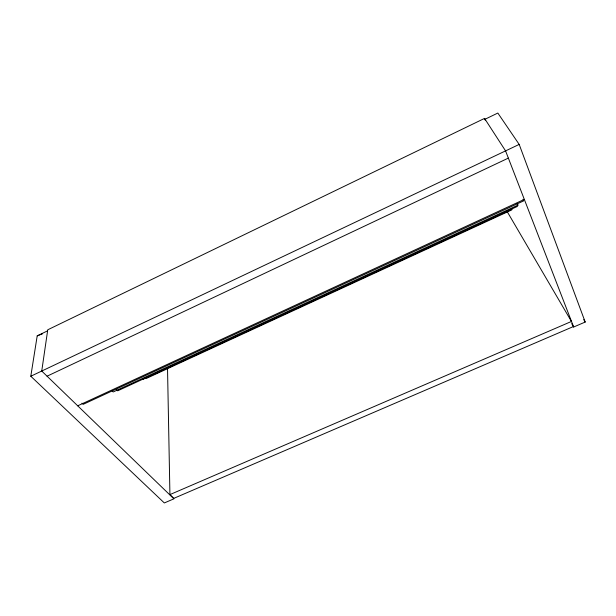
<?xml version="1.0" encoding="UTF-8"?>
<svg xmlns="http://www.w3.org/2000/svg" width="616" height="616" viewBox="0 0 616 616"><rect width="100%" height="100%" fill="white"/><g stroke="black" fill="none" stroke-linecap="round" stroke-linejoin="round"><path stroke-width="0.92" d="M485.069 119.227L497.836 113.051L519.188 144.421L585.2 322.053L573.665 327.011L505.567 150.889L484.538 118.403L47.748 329.791L41.742 371.04L173.92 498.829L164.326 502.949L30.8 376.237L37.206 335.859L47.594 330.838M30.8 376.237L519.188 144.421M47.07 376.191L508.354 158.104M77.708 405.813L524.324 199.399M517.263 203.395L517.956 205.143L113.167 391.976L111.835 390.613M517.463 206.383L117.671 390.821L116.47 389.566M142.727 379.471L512.25 209.017M146.523 378.355L511.765 209.925M167.529 368.676L169.924 494.602L571.448 321.452L507.384 211.958M573.419 326.549L173.804 498.359L169.924 494.602M37.206 335.859L42.589 333.78M81.936 403.164L83.152 404.35L523.677 200.862L523.046 199.23M517.017 203.603L517.956 205.143M583.706 319.581L585.2 322.053M571.725 323.685L573.665 327.011M484.538 118.403L485.223 120.151"/></g></svg>
